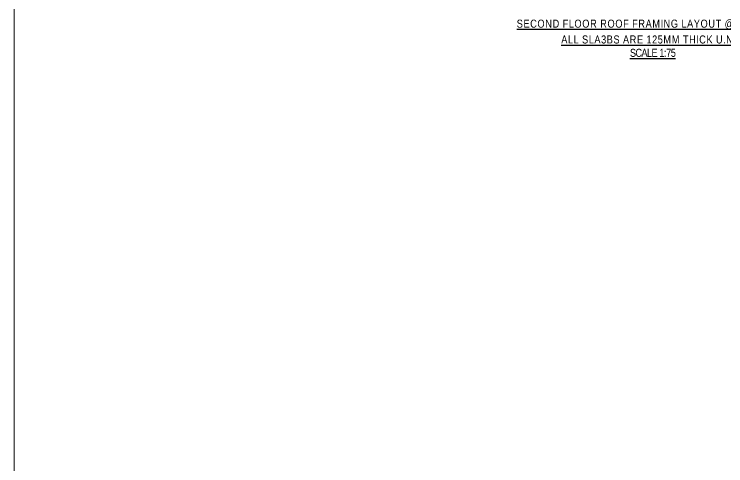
# Model space of a CAD drawing. Header units: millimetres. Extents: x 26 to 37382, y 45 to 77360.
# Drawn here: x 26 to 22244, y 14128 to 28211 of the extents above; entities that cross this region are included whole.
import ezdxf

# ---------------------------------------------------------------- set-up
doc = ezdxf.new("R2010")
doc.units = ezdxf.units.MM
doc.layers.add('STR-Stair', color=1, linetype='Continuous', lineweight=13)
doc.layers.add('sub title', color=22, linetype='Continuous')
doc.styles.add('SD', font='ARIALNB.TTF')

# ---------------------------------------------------------------- blocks, each defined once
blk = doc.blocks.new('SECOND FLOOR ROOF FRAMING LAYOUT')
at = {"layer": 'sub title', "char_height": 250, "attachment_point": 2, "style": 'SD'}
for s, insert, width in [('{\\fArial Narrow|b0|i0|c0|p34;\\T1.1;\\LSECOND FLOOR ROOF FRAMING LAYOUT @112.10m SFL}', (116997, -2576761, 0), 8610.04), ('{\\fArial Narrow|b0|i0|c0|p34;\\T1.1;\\LALL SLA3BS ARE 125MM THICK U.N.O\\P\\T0.9;SCALE 1:75}', (116890, -2577254, 0), 18596.5)]:
    blk.add_mtext(s, dxfattribs=dict(at, insert=insert, width=width))

msp = doc.modelspace()

# ---------------------------------------------------------------- linework, layer by layer
at = {"layer": 'STR-Stair', "linetype": 'ByBlock', "elevation": 0.1}
msp.add_lwpolyline([(25.7, 76081.6), (37382.5, 76081.6), (37382.5, 44.8), (25.7, 44.8)], close=True, dxfattribs=at)

# ---------------------------------------------------------------- block references
at = {"color": 1}
msp.add_blockref('SECOND FLOOR ROOF FRAMING LAYOUT', (-96928.8, 2604803.4), dxfattribs=at)

doc.saveas('drawing.dxf')
